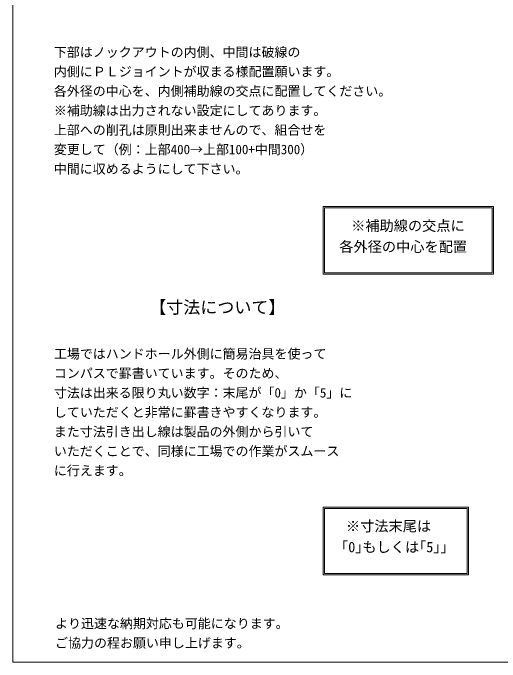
# Model space of a CAD drawing. Units: millimetres, scale not verified. Extents: x -4890 to 4890, y -2301 to 2302.
# Drawn here: x -4890 to -2945, y -1973 to 620 of the extents above; entities that cross this region are included whole.
import ezdxf
from ezdxf.enums import TextEntityAlignment as Align

# ---------------------------------------------------------------- set-up
doc = ezdxf.new("R2010")
doc.units = ezdxf.units.MM
doc.header["$LTSCALE"] = 10
for name, color, linetype, lineweight in [('0-2_waku', 7, 'Continuous', 18), ('0-9_uchigawa', 6, 'Continuous', 18), ('0-E_文字１', 7, 'Continuous', 18)]:
    doc.layers.add(name, color=color, linetype=linetype, lineweight=lineweight)
doc.styles.add('ＭＳ ゴシック', font='')
doc.styles.get('ＭＳ ゴシック').set_extended_font_data('MS Gothic')

msp = doc.modelspace()

# ---------------------------------------------------------------- linework, layer by layer
at = {"layer": '0-2_waku'}
for p, q in [((-4890.24, 2301.56), (-4890.24, -1973.44)), ((-4890.24, -1973.44), (-1830.24, -1973.44)), ((-4890.24, -1973.44), (-1830.24, -1973.44)), ((-4890.24, -1973.44), (-1830.24, -1973.44)), ((-4890.24, -1973.44), (-1830.24, -1973.44))]:
    msp.add_line(p, q, dxfattribs=at)
at = {"layer": '0-9_uchigawa'}
for p, q in [((-3650.7, -423.92), (-3650.7, -153.92)), ((-3650.7, -153.92), (-2970.7, -153.92)), ((-2970.7, -423.92), (-2970.7, -153.92)), ((-3645.7, -418.92), (-3645.7, -158.92)), ((-3645.7, -158.92), (-2975.7, -158.92)), ((-2975.7, -418.92), (-2975.7, -158.92)), ((-3650.7, -423.92), (-2970.7, -423.92)), ((-3645.7, -418.92), (-2975.7, -418.92)), ((-3650.7, -1355.14), (-3070.7, -1355.14)), ((-3650.7, -1625.14), (-3650.7, -1355.14)), ((-3645.7, -1360.14), (-3075.7, -1360.14)), ((-3645.7, -1620.14), (-3645.7, -1360.14)), ((-3075.7, -1620.14), (-3075.7, -1360.14)), ((-3070.7, -1625.14), (-3070.7, -1355.14)), ((-3650.7, -1625.14), (-3070.7, -1625.14)), ((-3645.7, -1620.14), (-3075.7, -1620.14))]:
    msp.add_line(p, q, dxfattribs=at)

# ---------------------------------------------------------------- texts
at = {"layer": '0-E_文字１', "style": 'ＭＳ ゴシック'}
for s, height, p in [('下部はノックアウトの内側、中間は破線の', 38.01, (-4726.94, 433.04)), ('内側にＰＬジョイントが収まる様配置願います。', 38.01, (-4726.94, 355.28)), ('各外径の中心を、内側補助線の交点に配置してください。', 38.01, (-4726.94, 277.52)), ('※補助線は出力されない設定にしてあります。', 38.01, (-4726.94, 199.76)), ('上部への削孔は原則出来ませんので、組合せを', 38.01, (-4726.94, 122)), ('変更して（例：上部400→上部100+中間300）', 38.01, (-4726.94, 44.24)), ('中間に収めるようにして下さい。', 38.01, (-4726.94, -33.52)), (' ※補助線の交点に', 41.57, (-3567.44, -263.4)), ('各外径の中心を配置', 41.57, (-3586.49, -347.22)), ('【寸法について】', 49.88, (-4345.89, -595.76)), ('工場ではハンドホール外側に簡易治具を使って', 38.01, (-4726.94, -772.39)), ('コンパスで罫書いています。そのため、', 38.01, (-4726.94, -850.15)), ('寸法は出来る限り丸い数字：末尾が「0」か「5」に', 38.01, (-4726.94, -927.91)), ('していただくと非常に罫書きやすくなります。', 38.01, (-4726.94, -1005.67)), ('また寸法引き出し線は製品の外側から引いて', 38.01, (-4726.94, -1083.43)), ('いただくことで、同様に工場での作業がスムース', 38.01, (-4726.94, -1161.19)), ('に行えます。', 38.01, (-4726.94, -1238.95)), ('※寸法末尾は', 41.57, (-3560.03, -1463.82)), ('「0｣もしくは｢5｣」', 41.57, (-3607.66, -1547.21)), ('より迅速な納期対応も可能になります。\u3000', 38.01, (-4722.09, -1849.85)), ('ご協力の程お願い申し上げます。', 38.01, (-4722.09, -1927.61))]:
    msp.add_text(s, height=height, dxfattribs=at).set_placement(p, align=Align.BOTTOM_LEFT)

doc.saveas('drawing.dxf')
